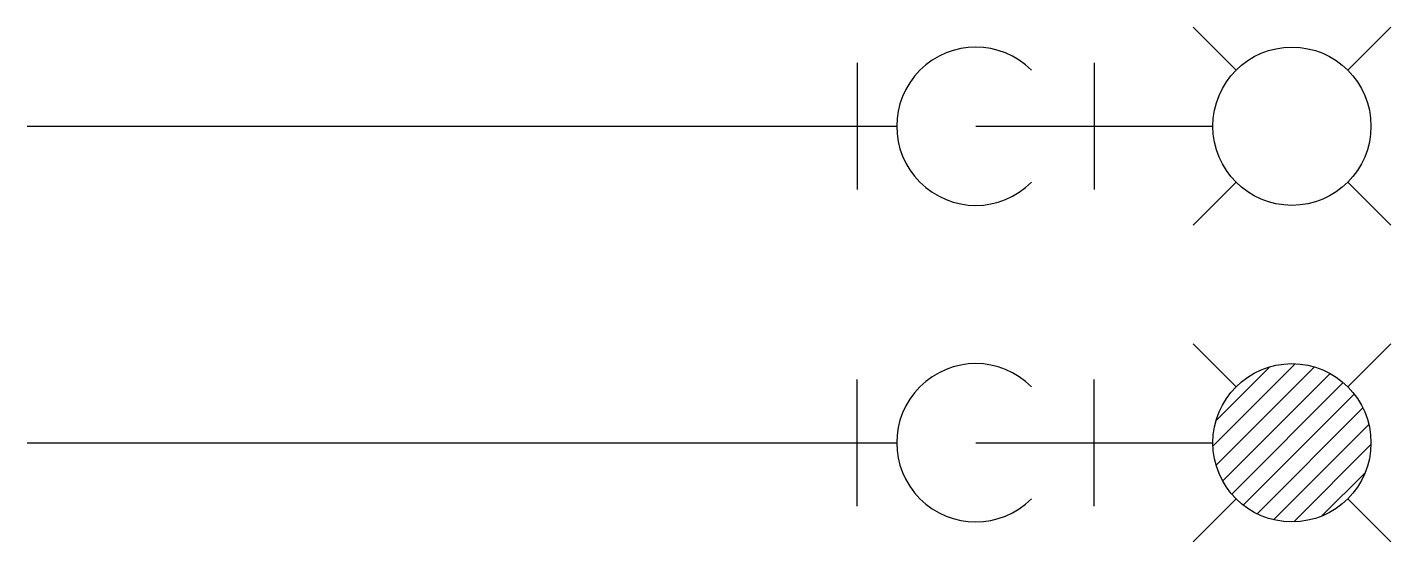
# Model space of a CAD drawing. Units: millimetres at full size, sheet at 1:100. Extents: x -4506 to -2781, y -3815 to -3165.
import ezdxf

# ---------------------------------------------------------------- set-up
doc = ezdxf.new("R2010")
doc.units = ezdxf.units.MM
doc.header["$LTSCALE"] = 100
doc.layers.add('0-0', color=7, linetype='Continuous')

msp = doc.modelspace()

# ---------------------------------------------------------------- linework, layer by layer
at = {"layer": '0-0'}
for p, q in [((-3031.1, -3164.8), (-2976.8, -3219.1)), ((-2835.4, -3219.1), (-2781.1, -3164.8)), ((-3456.1, -3209.8), (-3456.1, -3369.8)), ((-3156.1, -3209.8), (-3156.1, -3369.8)), ((-3031.1, -3414.8), (-2976.8, -3360.5)), ((-2835.4, -3360.5), (-2781.1, -3414.8)), ((-3031.1, -3564.8), (-2976.8, -3619.1)), ((-2835.4, -3619.1), (-2781.1, -3564.8)), ((-3006, -3693.9), (-2902, -3589.9)), ((-3002.1, -3661.7), (-2934.2, -3593.8)), ((-3002, -3718.2), (-2877.7, -3593.9)), ((-2993.7, -3738.1), (-2857.8, -3602.2)), ((-3456.1, -3769.8), (-3456.1, -3609.8)), ((-3156.1, -3769.8), (-3156.1, -3609.8)), ((-2982.1, -3754.8), (-2841.1, -3613.8)), ((-2967.6, -3768.6), (-2827.3, -3628.3)), ((-2950.2, -3779.5), (-2816.4, -3645.7)), ((-2929.4, -3787), (-2808.9, -3666.5)), ((-2903.9, -3789.8), (-2806.1, -3692)), ((-2868.2, -3782.3), (-2813.6, -3727.7)), ((-3031.1, -3814.8), (-2976.8, -3760.5)), ((-2835.4, -3760.5), (-2781.1, -3814.8))]:
    msp.add_line(p, q, dxfattribs=at)
at = {"layer": '0-0', "color": 2}
for p, q in [((-4506.1, -3289.8), (-3406.1, -3289.8)), ((-3306.1, -3289.8), (-3006.1, -3289.8)), ((-4506.1, -3689.8), (-3406.1, -3689.8)), ((-3306.1, -3689.8), (-3006.1, -3689.8))]:
    msp.add_line(p, q, dxfattribs=at)
at = {"layer": '0-0'}
for centre in [(-2906.1, -3289.8), (-2906.1, -3689.8)]:
    msp.add_circle(centre, 100, dxfattribs=at)
for centre in [(-3306.1, -3289.8), (-3306.1, -3689.8)]:
    msp.add_arc(centre, 100, 45, 315, dxfattribs=at)

doc.saveas('drawing.dxf')
